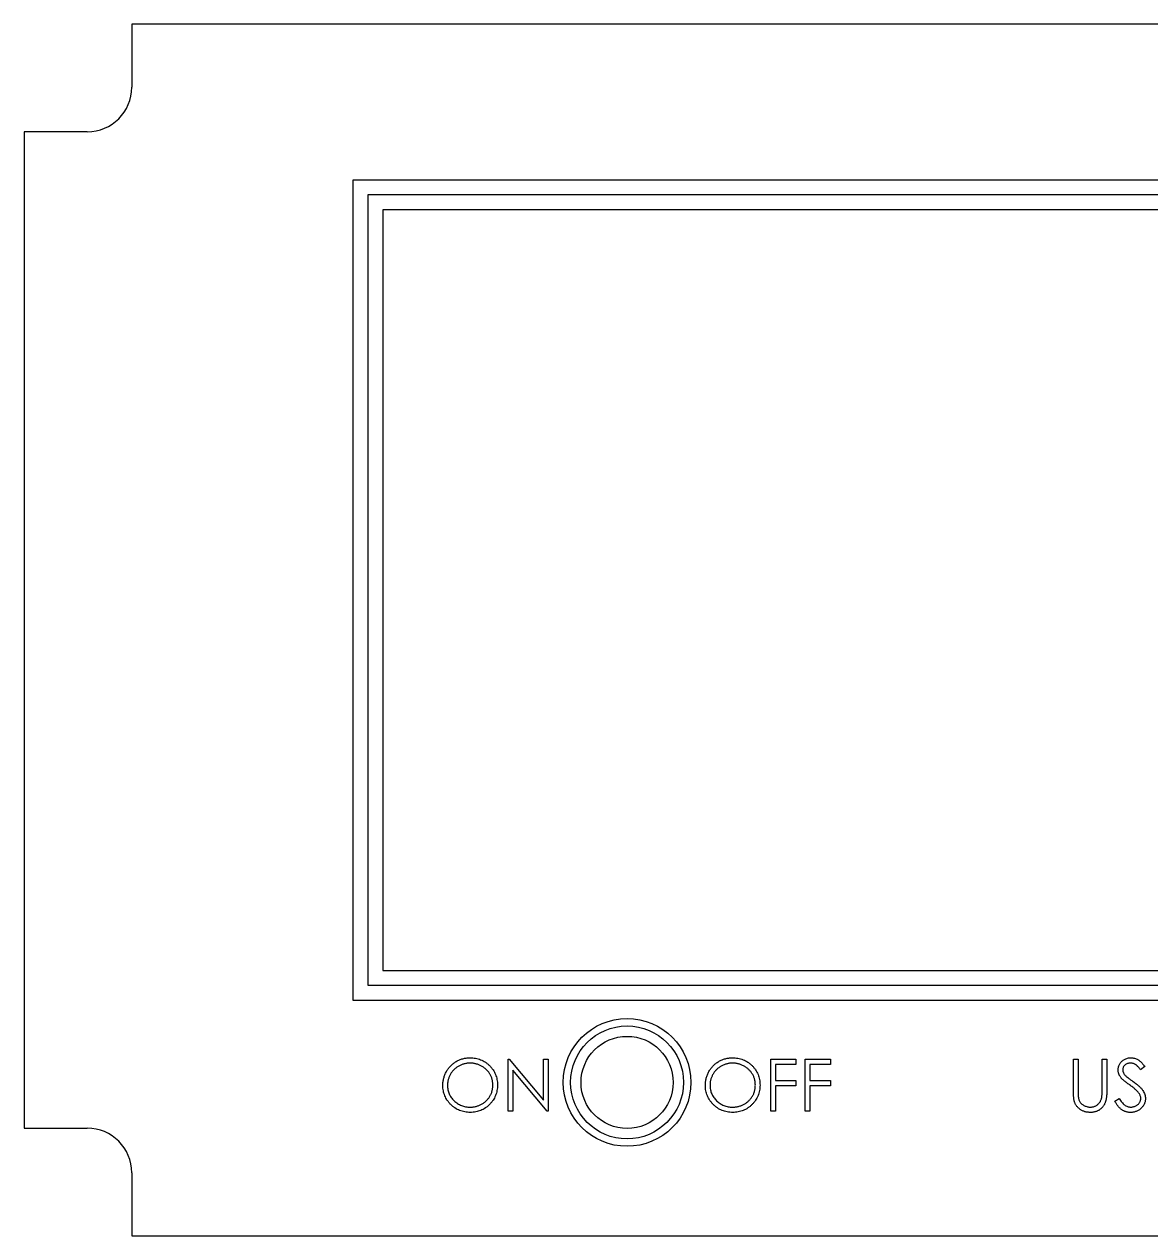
# Model space of a CAD drawing. Header units: millimetres. Extents: x -120 to 32, y -42 to 40.
# Drawn here: x -119.8 to -44, y -41.6 to 39.9 of the extents above; entities that cross this region are included whole.
import ezdxf

# ---------------------------------------------------------------- set-up
doc = ezdxf.new("R2010")
doc.units = ezdxf.units.MM

msp = doc.modelspace()

# ---------------------------------------------------------------- linework, layer by layer
at = {"color": 7, "linetype": 'Continuous', "lineweight": 25}
for p, q in [((-112.59, 39.905), (-112.59, 35.663)), ((24.865, 39.905), (-112.59, 39.905)), ((-119.832, 32.663), (-119.832, -34.396)), ((-115.59, 32.663), (-119.832, 32.663)), ((-12.694, 29.421), (-97.694, 29.421)), ((-97.694, 29.421), (-97.694, -25.779)), ((-96.694, 28.421), (-96.694, -24.779)), ((-13.694, 28.421), (-96.694, 28.421)), ((-95.694, 27.421), (-95.694, -23.779)), ((-14.694, 27.421), (-95.694, 27.421)), ((-95.694, -23.779), (-14.694, -23.779)), ((-96.694, -24.779), (-13.694, -24.779)), ((-97.694, -25.779), (-12.694, -25.779)), ((-87.246, -29.748), (-87.18, -29.748)), ((-87.246, -33.248), (-87.246, -29.748)), ((-87.18, -29.748), (-84.868, -32.503)), ((-84.868, -29.748), (-84.554, -29.748)), ((-84.868, -32.503), (-84.868, -29.748)), ((-84.554, -29.748), (-84.554, -33.248)), ((-69.57, -29.748), (-67.865, -29.748)), ((-69.57, -33.248), (-69.57, -29.748)), ((-69.256, -30.107), (-69.256, -31.184)), ((-67.865, -30.107), (-69.256, -30.107)), ((-67.865, -29.748), (-67.865, -30.107)), ((-67.237, -29.748), (-65.532, -29.748)), ((-67.237, -33.248), (-67.237, -29.748)), ((-66.923, -30.107), (-66.923, -31.184)), ((-65.532, -30.107), (-66.923, -30.107)), ((-65.532, -29.748), (-65.532, -30.107)), ((-49.181, -29.748), (-48.867, -29.748)), ((-49.181, -31.862), (-49.181, -29.748)), ((-48.867, -29.748), (-48.867, -31.845)), ((-47.251, -29.748), (-46.937, -29.748)), ((-47.251, -31.845), (-47.251, -29.748)), ((-46.937, -29.748), (-46.937, -31.862)), ((-84.626, -33.248), (-86.932, -30.5)), ((-86.932, -30.5), (-86.932, -33.248)), ((-44.38, -30.251), (-44.663, -30.466)), ((-69.256, -31.184), (-67.865, -31.184)), ((-69.256, -31.543), (-69.256, -33.248)), ((-67.865, -31.543), (-69.256, -31.543)), ((-67.865, -31.184), (-67.865, -31.543)), ((-66.923, -31.184), (-65.532, -31.184)), ((-66.923, -31.543), (-66.923, -33.248)), ((-65.532, -31.543), (-66.923, -31.543)), ((-65.532, -31.184), (-65.532, -31.543)), ((-46.399, -32.573), (-46.103, -32.395)), ((-86.932, -33.248), (-87.246, -33.248)), ((-84.554, -33.248), (-84.626, -33.248)), ((-69.256, -33.248), (-69.57, -33.248)), ((-66.923, -33.248), (-67.237, -33.248)), ((-119.832, -34.396), (-115.59, -34.396)), ((-112.59, -37.396), (-112.59, -41.639)), ((-112.59, -41.639), (24.869, -41.639))]:
    msp.add_line(p, q, dxfattribs=at)
for radius in [4.3, 3.8, 3.1]:
    msp.add_circle((-79.238, -31.317), radius, dxfattribs=at)
for centre, start, end in [((-115.59, 35.663), 270, 0), ((-115.59, -37.396), 0, 90)]:
    msp.add_arc(centre, 3, start, end, dxfattribs=at)
for points, knots in [([(-91.644, -31.513), (-91.643, -31.472), (-91.642, -31.389), (-91.629, -31.266), (-91.611, -31.145), (-91.584, -31.027), (-91.549, -30.911), (-91.508, -30.797), (-91.458, -30.685), (-91.402, -30.577), (-91.338, -30.472), (-91.268, -30.373), (-91.194, -30.279), (-91.113, -30.193), (-91.028, -30.111), (-90.936, -30.035), (-90.839, -29.965), (-90.737, -29.901), (-90.631, -29.844), (-90.522, -29.795), (-90.412, -29.752), (-90.299, -29.718), (-90.184, -29.691), (-90.067, -29.673), (-89.947, -29.66), (-89.867, -29.659), (-89.826, -29.658)], [0, 0, 0, 0, 0.043209, 0.0858729, 0.12812, 0.170152, 0.2119176, 0.253753, 0.2960064, 0.3384434, 0.3810154, 0.4228205, 0.4640891, 0.5051258, 0.545975, 0.5869852, 0.6283386, 0.6700838, 0.7119916, 0.7530392, 0.7940494, 0.8348855, 0.8754983, 0.9165473, 0.9580038, 1, 1, 1, 1]), ([(-89.811, -30.017), (-89.844, -30.018), (-89.91, -30.019), (-90.009, -30.029), (-90.106, -30.044), (-90.201, -30.066), (-90.295, -30.095), (-90.389, -30.129), (-90.48, -30.17), (-90.57, -30.217), (-90.657, -30.268), (-90.739, -30.325), (-90.816, -30.386), (-90.889, -30.452), (-90.956, -30.522), (-91.02, -30.595), (-91.077, -30.674), (-91.129, -30.756), (-91.176, -30.842), (-91.218, -30.93), (-91.252, -31.022), (-91.28, -31.115), (-91.303, -31.211), (-91.318, -31.309), (-91.329, -31.41), (-91.329, -31.478), (-91.33, -31.512)], [0, 0, 0, 0, 0.042023, 0.083645, 0.124984, 0.166247, 0.207702, 0.249631, 0.291742, 0.334743, 0.37746, 0.419556, 0.461044, 0.502096, 0.542891, 0.583801, 0.624864, 0.666225, 0.707399, 0.748557, 0.789655, 0.83074, 0.87207, 0.913993, 0.956498, 1, 1, 1, 1]), ([(-89.826, -29.658), (-89.762, -29.66), (-89.634, -29.663), (-89.447, -29.688), (-89.269, -29.731), (-89.097, -29.787), (-88.935, -29.863), (-88.78, -29.955), (-88.634, -30.063), (-88.497, -30.188), (-88.373, -30.323), (-88.263, -30.468), (-88.171, -30.62), (-88.095, -30.781), (-88.036, -30.949), (-87.995, -31.125), (-87.969, -31.308), (-87.966, -31.433), (-87.964, -31.497)], [0, 0, 0, 0, 0.06657, 0.130749, 0.1934128, 0.2549894, 0.3161136, 0.3772618, 0.4394008, 0.5029706, 0.566525, 0.6282311, 0.6890906, 0.7493447, 0.8101696, 0.8716098, 0.9348692, 1, 1, 1, 1]), ([(-88.278, -31.496), (-88.279, -31.462), (-88.28, -31.395), (-88.29, -31.295), (-88.305, -31.198), (-88.327, -31.103), (-88.355, -31.011), (-88.39, -30.922), (-88.43, -30.835), (-88.477, -30.75), (-88.53, -30.669), (-88.587, -30.591), (-88.651, -30.519), (-88.718, -30.449), (-88.791, -30.385), (-88.87, -30.325), (-88.953, -30.268), (-89.041, -30.217), (-89.132, -30.17), (-89.225, -30.129), (-89.319, -30.095), (-89.415, -30.066), (-89.512, -30.044), (-89.611, -30.029), (-89.71, -30.019), (-89.777, -30.018), (-89.811, -30.017)], [0, 0, 0, 0, 0.042915, 0.08513, 0.126473, 0.167453, 0.207976, 0.248249, 0.28875, 0.32967, 0.370537, 0.411129, 0.451819, 0.492406, 0.533486, 0.575263, 0.617441, 0.660672, 0.70394, 0.746868, 0.789079, 0.831104, 0.873238, 0.915166, 0.957381, 1, 1, 1, 1]), ([(-73.968, -31.513), (-73.967, -31.472), (-73.966, -31.389), (-73.953, -31.266), (-73.935, -31.145), (-73.908, -31.027), (-73.874, -30.911), (-73.832, -30.797), (-73.782, -30.685), (-73.726, -30.577), (-73.662, -30.472), (-73.593, -30.373), (-73.518, -30.279), (-73.437, -30.193), (-73.352, -30.111), (-73.26, -30.035), (-73.163, -29.965), (-73.061, -29.901), (-72.955, -29.844), (-72.847, -29.795), (-72.736, -29.752), (-72.623, -29.718), (-72.508, -29.691), (-72.391, -29.673), (-72.271, -29.66), (-72.191, -29.659), (-72.151, -29.658)], [0, 0, 0, 0, 0.043209, 0.0858729, 0.12812, 0.170152, 0.2119176, 0.253753, 0.2960064, 0.3384434, 0.3810154, 0.4228205, 0.4640891, 0.5051258, 0.545975, 0.5869852, 0.6283386, 0.6700838, 0.7119916, 0.7530392, 0.7940494, 0.8348855, 0.8754983, 0.9165473, 0.9580038, 1, 1, 1, 1]), ([(-72.135, -30.017), (-72.168, -30.018), (-72.234, -30.019), (-72.333, -30.029), (-72.43, -30.044), (-72.525, -30.066), (-72.619, -30.095), (-72.713, -30.129), (-72.804, -30.17), (-72.894, -30.217), (-72.981, -30.268), (-73.063, -30.325), (-73.14, -30.386), (-73.213, -30.452), (-73.28, -30.522), (-73.344, -30.595), (-73.401, -30.674), (-73.453, -30.756), (-73.5, -30.842), (-73.542, -30.93), (-73.576, -31.022), (-73.604, -31.115), (-73.627, -31.211), (-73.642, -31.309), (-73.653, -31.41), (-73.653, -31.478), (-73.654, -31.512)], [0, 0, 0, 0, 0.042023, 0.083645, 0.124984, 0.166247, 0.207702, 0.249631, 0.291742, 0.334743, 0.37746, 0.419556, 0.461044, 0.502096, 0.542891, 0.583801, 0.624864, 0.666225, 0.707399, 0.748557, 0.789655, 0.83074, 0.87207, 0.913993, 0.956498, 1, 1, 1, 1]), ([(-72.151, -29.658), (-72.086, -29.66), (-71.958, -29.663), (-71.771, -29.688), (-71.593, -29.731), (-71.421, -29.787), (-71.259, -29.863), (-71.104, -29.955), (-70.958, -30.063), (-70.821, -30.188), (-70.697, -30.323), (-70.587, -30.468), (-70.495, -30.62), (-70.419, -30.781), (-70.36, -30.949), (-70.319, -31.125), (-70.293, -31.308), (-70.29, -31.433), (-70.288, -31.497)], [0, 0, 0, 0, 0.06657, 0.130749, 0.193413, 0.254989, 0.316114, 0.377262, 0.439401, 0.502971, 0.566525, 0.628231, 0.689091, 0.749345, 0.81017, 0.87161, 0.934869, 1, 1, 1, 1]), ([(-70.602, -31.496), (-70.603, -31.462), (-70.604, -31.395), (-70.614, -31.295), (-70.629, -31.198), (-70.651, -31.103), (-70.679, -31.011), (-70.714, -30.922), (-70.754, -30.835), (-70.801, -30.75), (-70.854, -30.669), (-70.911, -30.591), (-70.975, -30.519), (-71.042, -30.449), (-71.115, -30.385), (-71.194, -30.325), (-71.277, -30.268), (-71.365, -30.217), (-71.456, -30.17), (-71.549, -30.129), (-71.643, -30.095), (-71.739, -30.066), (-71.836, -30.044), (-71.935, -30.029), (-72.034, -30.019), (-72.101, -30.018), (-72.135, -30.017)], [0, 0, 0, 0, 0.042915, 0.08513, 0.126473, 0.167453, 0.207976, 0.248249, 0.28875, 0.32967, 0.370537, 0.411129, 0.451819, 0.492406, 0.533486, 0.575263, 0.617441, 0.660672, 0.70394, 0.746868, 0.789079, 0.831104, 0.873238, 0.915166, 0.957381, 1, 1, 1, 1]), ([(-46.174, -30.475), (-46.173, -30.438), (-46.171, -30.365), (-46.149, -30.258), (-46.114, -30.156), (-46.066, -30.059), (-46.004, -29.971), (-45.932, -29.891), (-45.846, -29.823), (-45.752, -29.764), (-45.649, -29.717), (-45.541, -29.682), (-45.428, -29.663), (-45.351, -29.66), (-45.312, -29.658)], [0, 0, 0, 0, 0.0837854, 0.1657799, 0.24628, 0.3274609, 0.408797, 0.4897152, 0.571376, 0.6555233, 0.7410195, 0.8265468, 0.9119889, 1, 1, 1, 1]), ([(-45.347, -30.017), (-45.383, -30.019), (-45.453, -30.021), (-45.552, -30.046), (-45.641, -30.087), (-45.718, -30.143), (-45.781, -30.21), (-45.827, -30.286), (-45.855, -30.371), (-45.859, -30.43), (-45.86, -30.46)], [0, 0, 0, 0, 0.143073, 0.275903, 0.402371, 0.528414, 0.650356, 0.765895, 0.880774, 1, 1, 1, 1]), ([(-44.663, -30.466), (-44.681, -30.444), (-44.714, -30.401), (-44.764, -30.342), (-44.811, -30.287), (-44.858, -30.24), (-44.901, -30.197), (-44.943, -30.161), (-44.983, -30.13), (-45.034, -30.097), (-45.098, -30.065), (-45.178, -30.037), (-45.261, -30.021), (-45.318, -30.018), (-45.347, -30.017)], [0, 0, 0, 0, 0.098469, 0.189629, 0.274184, 0.352183, 0.423199, 0.488551, 0.548473, 0.60144, 0.701198, 0.799592, 0.898545, 1, 1, 1, 1]), ([(-45.312, -29.658), (-45.271, -29.66), (-45.189, -29.663), (-45.068, -29.687), (-44.952, -29.728), (-44.859, -29.774), (-44.785, -29.82), (-44.73, -29.862), (-44.673, -29.911), (-44.615, -29.965), (-44.557, -30.027), (-44.498, -30.096), (-44.438, -30.17), (-44.399, -30.223), (-44.38, -30.251)], [0, 0, 0, 0, 0.107233, 0.213252, 0.31883, 0.426794, 0.483646, 0.543604, 0.608308, 0.677127, 0.750686, 0.828713, 0.91219, 1, 1, 1, 1]), ([(-45.979, -31.008), (-45.994, -30.987), (-46.025, -30.947), (-46.065, -30.884), (-46.099, -30.819), (-46.126, -30.752), (-46.148, -30.685), (-46.163, -30.616), (-46.173, -30.546), (-46.174, -30.499), (-46.174, -30.475)], [0, 0, 0, 0, 0.133507, 0.262559, 0.388264, 0.512667, 0.633722, 0.755394, 0.877553, 1, 1, 1, 1]), ([(-45.86, -30.46), (-45.86, -30.479), (-45.859, -30.517), (-45.848, -30.572), (-45.834, -30.627), (-45.812, -30.682), (-45.781, -30.738), (-45.74, -30.795), (-45.689, -30.854), (-45.65, -30.892), (-45.63, -30.913)], [0, 0, 0, 0, 0.107285, 0.214746, 0.322939, 0.434116, 0.553412, 0.686073, 0.834256, 1, 1, 1, 1]), ([(-45.63, -30.913), (-45.622, -30.919), (-45.604, -30.936), (-45.571, -30.962), (-45.527, -30.995), (-45.473, -31.036), (-45.409, -31.083), (-45.335, -31.136), (-45.25, -31.196), (-45.191, -31.239), (-45.159, -31.261)], [0, 0, 0, 0, 0.052594, 0.124952, 0.218094, 0.333502, 0.468789, 0.624938, 0.801683, 1, 1, 1, 1]), ([(-89.798, -33.338), (-89.862, -33.336), (-89.987, -33.333), (-90.17, -33.307), (-90.347, -33.266), (-90.515, -33.208), (-90.676, -33.132), (-90.83, -33.04), (-90.975, -32.93), (-91.111, -32.806), (-91.236, -32.671), (-91.345, -32.526), (-91.437, -32.375), (-91.513, -32.216), (-91.572, -32.05), (-91.613, -31.877), (-91.639, -31.698), (-91.642, -31.576), (-91.644, -31.513)], [0, 0, 0, 0, 0.065819, 0.129747, 0.192072, 0.253459, 0.31457, 0.37628, 0.439026, 0.503267, 0.567493, 0.629705, 0.691, 0.751452, 0.812004, 0.87315, 0.935635, 1, 1, 1, 1]), ([(-91.33, -31.512), (-91.328, -31.563), (-91.326, -31.662), (-91.304, -31.808), (-91.27, -31.948), (-91.22, -32.082), (-91.158, -32.21), (-91.081, -32.332), (-90.99, -32.447), (-90.886, -32.556), (-90.773, -32.655), (-90.652, -32.741), (-90.526, -32.815), (-90.394, -32.874), (-90.257, -32.922), (-90.113, -32.954), (-89.964, -32.976), (-89.863, -32.978), (-89.811, -32.979)], [0, 0, 0, 0, 0.064504, 0.126899, 0.187747, 0.24815, 0.308586, 0.369583, 0.431827, 0.49618, 0.560668, 0.623504, 0.68526, 0.746537, 0.808327, 0.870486, 0.934317, 1, 1, 1, 1]), ([(-89.811, -32.979), (-89.776, -32.978), (-89.708, -32.977), (-89.606, -32.968), (-89.505, -32.953), (-89.407, -32.931), (-89.311, -32.903), (-89.217, -32.871), (-89.125, -32.83), (-89.034, -32.785), (-88.948, -32.734), (-88.866, -32.679), (-88.789, -32.618), (-88.717, -32.554), (-88.649, -32.485), (-88.587, -32.411), (-88.53, -32.332), (-88.477, -32.25), (-88.43, -32.164), (-88.39, -32.076), (-88.355, -31.985), (-88.327, -31.892), (-88.305, -31.796), (-88.29, -31.698), (-88.28, -31.598), (-88.279, -31.53), (-88.278, -31.496)], [0, 0, 0, 0, 0.043633, 0.086538, 0.129177, 0.171436, 0.213416, 0.255266, 0.297369, 0.339941, 0.382347, 0.423953, 0.464871, 0.505572, 0.546003, 0.586568, 0.627065, 0.668271, 0.709549, 0.750428, 0.791096, 0.832027, 0.873136, 0.914611, 0.956956, 1, 1, 1, 1]), ([(-87.964, -31.497), (-87.966, -31.56), (-87.969, -31.684), (-87.995, -31.866), (-88.036, -32.041), (-88.095, -32.209), (-88.17, -32.369), (-88.263, -32.522), (-88.372, -32.668), (-88.496, -32.804), (-88.631, -32.929), (-88.777, -33.038), (-88.928, -33.132), (-89.089, -33.206), (-89.255, -33.266), (-89.43, -33.307), (-89.612, -33.333), (-89.735, -33.336), (-89.798, -33.338)], [0, 0, 0, 0, 0.065227, 0.128569, 0.19032, 0.251378, 0.312388, 0.373789, 0.436431, 0.500567, 0.564687, 0.627136, 0.688455, 0.749246, 0.810155, 0.871671, 0.934773, 1, 1, 1, 1]), ([(-72.123, -33.338), (-72.186, -33.336), (-72.311, -33.333), (-72.494, -33.307), (-72.671, -33.266), (-72.839, -33.208), (-73, -33.132), (-73.154, -33.04), (-73.299, -32.93), (-73.435, -32.806), (-73.56, -32.671), (-73.669, -32.526), (-73.761, -32.375), (-73.837, -32.216), (-73.896, -32.05), (-73.937, -31.877), (-73.963, -31.698), (-73.966, -31.576), (-73.968, -31.513)], [0, 0, 0, 0, 0.065819, 0.129747, 0.192072, 0.253459, 0.31457, 0.37628, 0.439026, 0.503267, 0.567493, 0.629705, 0.691, 0.751452, 0.812004, 0.87315, 0.935635, 1, 1, 1, 1]), ([(-73.654, -31.512), (-73.652, -31.563), (-73.65, -31.662), (-73.628, -31.808), (-73.594, -31.948), (-73.544, -32.082), (-73.482, -32.21), (-73.405, -32.332), (-73.314, -32.447), (-73.21, -32.556), (-73.097, -32.655), (-72.976, -32.741), (-72.85, -32.815), (-72.718, -32.874), (-72.581, -32.922), (-72.437, -32.954), (-72.288, -32.976), (-72.187, -32.978), (-72.135, -32.979)], [0, 0, 0, 0, 0.064504, 0.126899, 0.187747, 0.24815, 0.308586, 0.369583, 0.431827, 0.49618, 0.560668, 0.623504, 0.68526, 0.746537, 0.808327, 0.870486, 0.934317, 1, 1, 1, 1]), ([(-72.135, -32.979), (-72.101, -32.978), (-72.032, -32.977), (-71.93, -32.968), (-71.83, -32.953), (-71.731, -32.931), (-71.635, -32.903), (-71.541, -32.871), (-71.449, -32.83), (-71.359, -32.785), (-71.272, -32.734), (-71.19, -32.679), (-71.113, -32.618), (-71.041, -32.554), (-70.973, -32.485), (-70.911, -32.411), (-70.854, -32.332), (-70.801, -32.25), (-70.754, -32.164), (-70.714, -32.076), (-70.679, -31.985), (-70.651, -31.892), (-70.629, -31.796), (-70.614, -31.698), (-70.604, -31.598), (-70.603, -31.53), (-70.602, -31.496)], [0, 0, 0, 0, 0.043633, 0.086538, 0.129177, 0.171436, 0.213416, 0.255266, 0.297369, 0.339941, 0.382347, 0.423953, 0.464871, 0.505572, 0.546003, 0.586568, 0.627065, 0.668271, 0.709549, 0.750428, 0.791096, 0.832027, 0.873136, 0.914611, 0.956956, 1, 1, 1, 1]), ([(-70.288, -31.497), (-70.29, -31.56), (-70.293, -31.684), (-70.319, -31.866), (-70.36, -32.041), (-70.419, -32.209), (-70.494, -32.369), (-70.587, -32.522), (-70.696, -32.668), (-70.82, -32.804), (-70.955, -32.929), (-71.101, -33.038), (-71.252, -33.132), (-71.413, -33.206), (-71.579, -33.266), (-71.754, -33.307), (-71.936, -33.333), (-72.06, -33.336), (-72.123, -33.338)], [0, 0, 0, 0, 0.065227, 0.128569, 0.19032, 0.251378, 0.312388, 0.373789, 0.436431, 0.500567, 0.564687, 0.627136, 0.688455, 0.749246, 0.810155, 0.871671, 0.934773, 1, 1, 1, 1]), ([(-45.405, -31.484), (-45.442, -31.458), (-45.513, -31.408), (-45.611, -31.333), (-45.699, -31.265), (-45.776, -31.203), (-45.843, -31.146), (-45.899, -31.096), (-45.943, -31.051), (-45.968, -31.021), (-45.979, -31.008)], [0, 0, 0, 0, 0.181535, 0.347082, 0.495568, 0.628357, 0.74552, 0.845831, 0.930782, 1, 1, 1, 1]), ([(-44.774, -32.042), (-44.79, -32.022), (-44.823, -31.98), (-44.879, -31.917), (-44.946, -31.853), (-45.02, -31.784), (-45.104, -31.713), (-45.196, -31.639), (-45.297, -31.562), (-45.368, -31.511), (-45.405, -31.484)], [0, 0, 0, 0, 0.090279, 0.18953, 0.299198, 0.418926, 0.548376, 0.688136, 0.839084, 1, 1, 1, 1]), ([(-45.159, -31.261), (-45.121, -31.289), (-45.048, -31.342), (-44.943, -31.423), (-44.848, -31.501), (-44.763, -31.578), (-44.686, -31.651), (-44.618, -31.723), (-44.56, -31.792), (-44.496, -31.88), (-44.432, -31.989), (-44.376, -32.122), (-44.341, -32.256), (-44.337, -32.346), (-44.335, -32.391)], [0, 0, 0, 0, 0.096972, 0.187773, 0.272396, 0.351321, 0.424335, 0.491909, 0.554233, 0.611268, 0.716348, 0.81454, 0.908495, 1, 1, 1, 1]), ([(-49.118, -32.6), (-49.124, -32.581), (-49.135, -32.54), (-49.147, -32.474), (-49.157, -32.397), (-49.166, -32.309), (-49.172, -32.212), (-49.177, -32.105), (-49.181, -31.987), (-49.181, -31.905), (-49.181, -31.862)], [0, 0, 0, 0, 0.07813, 0.169465, 0.274335, 0.39211, 0.523687, 0.668365, 0.827132, 1, 1, 1, 1]), ([(-48.025, -33.338), (-48.058, -33.337), (-48.124, -33.335), (-48.222, -33.327), (-48.315, -33.31), (-48.405, -33.289), (-48.491, -33.26), (-48.574, -33.226), (-48.653, -33.184), (-48.728, -33.137), (-48.798, -33.085), (-48.862, -33.028), (-48.92, -32.967), (-48.972, -32.901), (-49.018, -32.832), (-49.058, -32.758), (-49.092, -32.681), (-49.11, -32.627), (-49.118, -32.6)], [0, 0, 0, 0, 0.071175, 0.139644, 0.206317, 0.271373, 0.335418, 0.398076, 0.460608, 0.52297, 0.584716, 0.644895, 0.704291, 0.762998, 0.821087, 0.880104, 0.939388, 1, 1, 1, 1]), ([(-48.867, -31.845), (-48.867, -31.875), (-48.867, -31.931), (-48.866, -32.011), (-48.865, -32.083), (-48.864, -32.145), (-48.861, -32.199), (-48.859, -32.244), (-48.857, -32.28), (-48.854, -32.302), (-48.853, -32.311)], [0, 0, 0, 0, 0.191079, 0.362605, 0.516099, 0.650038, 0.765977, 0.862374, 0.940842, 1, 1, 1, 1]), ([(-48.853, -32.311), (-48.848, -32.344), (-48.837, -32.407), (-48.812, -32.498), (-48.776, -32.58), (-48.734, -32.656), (-48.678, -32.723), (-48.611, -32.784), (-48.529, -32.838), (-48.439, -32.888), (-48.342, -32.927), (-48.242, -32.957), (-48.142, -32.976), (-48.075, -32.978), (-48.042, -32.979)], [0, 0, 0, 0, 0.086315, 0.167766, 0.244433, 0.318135, 0.391884, 0.470068, 0.553904, 0.644339, 0.736875, 0.826168, 0.913679, 1, 1, 1, 1]), ([(-48.042, -32.979), (-48.014, -32.978), (-47.957, -32.976), (-47.872, -32.962), (-47.79, -32.938), (-47.709, -32.908), (-47.634, -32.867), (-47.563, -32.82), (-47.5, -32.765), (-47.443, -32.703), (-47.393, -32.635), (-47.349, -32.559), (-47.314, -32.477), (-47.296, -32.418), (-47.287, -32.388)], [0, 0, 0, 0, 0.082891, 0.165303, 0.247762, 0.331528, 0.41528, 0.496366, 0.577151, 0.657783, 0.739322, 0.823793, 0.909476, 1, 1, 1, 1]), ([(-46.937, -31.862), (-46.937, -31.9), (-46.938, -31.974), (-46.942, -32.083), (-46.949, -32.187), (-46.959, -32.284), (-46.972, -32.376), (-46.986, -32.463), (-47.004, -32.544), (-47.025, -32.62), (-47.05, -32.692), (-47.081, -32.76), (-47.116, -32.827), (-47.159, -32.892), (-47.206, -32.954), (-47.259, -33.013), (-47.317, -33.071), (-47.38, -33.125), (-47.448, -33.175), (-47.52, -33.218), (-47.596, -33.255), (-47.675, -33.286), (-47.757, -33.309), (-47.843, -33.326), (-47.933, -33.336), (-47.994, -33.337), (-48.025, -33.338)], [0, 0, 0, 0, 0.054858, 0.107059, 0.156978, 0.203992, 0.248492, 0.290483, 0.330489, 0.367886, 0.403858, 0.440009, 0.476295, 0.512792, 0.550485, 0.588381, 0.627645, 0.667979, 0.708433, 0.748602, 0.789088, 0.829461, 0.870371, 0.912214, 0.955547, 1, 1, 1, 1]), ([(-47.287, -32.388), (-47.284, -32.376), (-47.277, -32.349), (-47.271, -32.302), (-47.265, -32.247), (-47.26, -32.184), (-47.256, -32.111), (-47.253, -32.03), (-47.252, -31.94), (-47.252, -31.878), (-47.251, -31.845)], [0, 0, 0, 0, 0.069835, 0.155621, 0.257802, 0.373811, 0.506402, 0.655564, 0.820079, 1, 1, 1, 1]), ([(-45.334, -33.338), (-45.361, -33.337), (-45.413, -33.336), (-45.491, -33.327), (-45.567, -33.315), (-45.641, -33.294), (-45.713, -33.27), (-45.783, -33.24), (-45.851, -33.204), (-45.918, -33.162), (-45.983, -33.114), (-46.046, -33.058), (-46.109, -32.996), (-46.17, -32.926), (-46.23, -32.848), (-46.287, -32.763), (-46.345, -32.671), (-46.38, -32.606), (-46.399, -32.573)], [0, 0, 0, 0, 0.057208, 0.113696, 0.169178, 0.224159, 0.27872, 0.333794, 0.389241, 0.445822, 0.503704, 0.564294, 0.627975, 0.695038, 0.765373, 0.839611, 0.917538, 1, 1, 1, 1]), ([(-46.103, -32.395), (-46.075, -32.442), (-46.023, -32.53), (-45.935, -32.649), (-45.844, -32.75), (-45.749, -32.833), (-45.65, -32.899), (-45.548, -32.945), (-45.442, -32.974), (-45.37, -32.977), (-45.334, -32.979)], [0, 0, 0, 0, 0.159004, 0.304646, 0.438547, 0.562322, 0.677433, 0.786897, 0.893611, 1, 1, 1, 1]), ([(-45.334, -32.979), (-45.304, -32.978), (-45.243, -32.976), (-45.153, -32.96), (-45.066, -32.935), (-44.984, -32.899), (-44.907, -32.856), (-44.839, -32.803), (-44.781, -32.745), (-44.733, -32.679), (-44.696, -32.609), (-44.668, -32.537), (-44.652, -32.462), (-44.65, -32.411), (-44.649, -32.386)], [0, 0, 0, 0, 0.0912636, 0.1809303, 0.2700882, 0.3601561, 0.4483425, 0.5326658, 0.6138337, 0.6939815, 0.772716, 0.8493352, 0.9239673, 1, 1, 1, 1]), ([(-44.335, -32.391), (-44.335, -32.422), (-44.337, -32.484), (-44.352, -32.575), (-44.374, -32.664), (-44.407, -32.749), (-44.447, -32.832), (-44.498, -32.91), (-44.557, -32.986), (-44.625, -33.057), (-44.7, -33.122), (-44.779, -33.181), (-44.862, -33.229), (-44.949, -33.269), (-45.039, -33.299), (-45.134, -33.322), (-45.233, -33.336), (-45.3, -33.337), (-45.334, -33.338)], [0, 0, 0, 0, 0.061484, 0.121775, 0.18092, 0.240256, 0.300114, 0.361146, 0.423501, 0.488669, 0.553954, 0.617581, 0.680238, 0.742187, 0.804663, 0.868259, 0.93302, 1, 1, 1, 1]), ([(-44.649, -32.386), (-44.65, -32.357), (-44.653, -32.297), (-44.679, -32.21), (-44.718, -32.123), (-44.755, -32.07), (-44.774, -32.042)], [0, 0, 0, 0, 0.234723, 0.477158, 0.728556, 1, 1, 1, 1])]:
    msp.add_open_spline(points, degree=3, knots=knots, dxfattribs=at)

doc.saveas('drawing.dxf')
